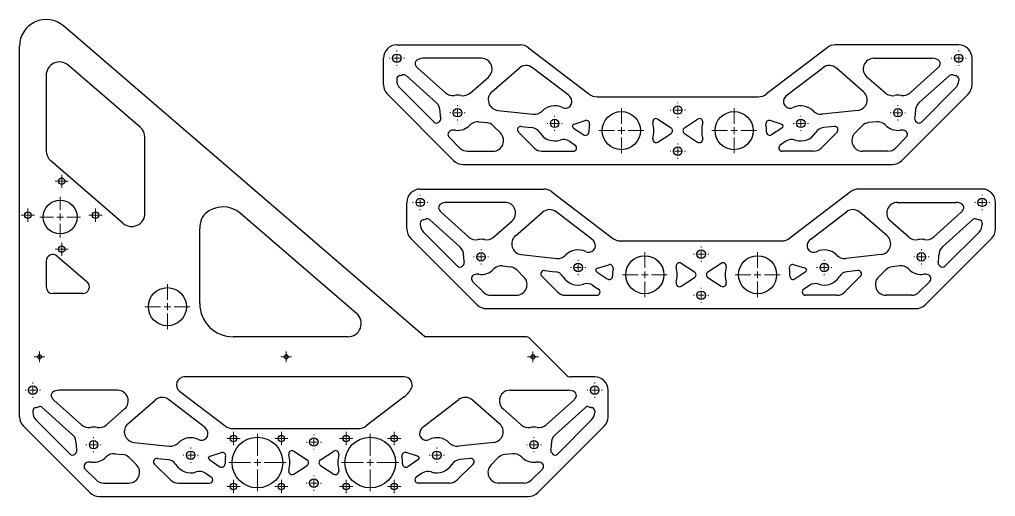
# Model space of a CAD drawing. Header units: millimetres. Extents: x 1 to 765, y 0 to 775.
# Drawn here: x 34 to 765, y 418 to 775 of the extents above; entities that cross this region are included whole.
import ezdxf

# ---------------------------------------------------------------- set-up
doc = ezdxf.new("R2010")
doc.units = ezdxf.units.MM

# ---------------------------------------------------------------- blocks, each defined once
blk = doc.blocks.new('SW_CENTERMARKSYMBOL_0')
at = {"color": 0, "linetype": 'Continuous', "lineweight": 18}
for p, q in [((-5.08, 0), (-5.715, 0)), ((0, 0), (-2.54, 0)), ((0, 5.08), (0, 5.715)), ((0, 0), (0, 2.54)), ((0, 0), (0, -2.54)), ((0, 0), (2.54, 0)), ((5.08, 0), (5.715, 0)), ((0, -5.08), (0, -5.715))]:
    blk.add_line(p, q, dxfattribs=at)
blk = doc.blocks.new('SW_CENTERMARKSYMBOL_1')
at = {"color": 0, "linetype": 'Continuous', "lineweight": 18}
for p, q in [((0, 5.08), (0, 16.8275)), ((-5.08, 0), (-16.8275, 0)), ((0, 0), (-2.54, 0)), ((0, 0), (0, 2.54)), ((0, 0), (0, -2.54)), ((0, 0), (2.54, 0)), ((5.08, 0), (16.8275, 0)), ((0, -5.08), (0, -16.8275))]:
    blk.add_line(p, q, dxfattribs=at)
blk = doc.blocks.new('SW_CENTERMARKSYMBOL_2')
at = {"color": 0, "linetype": 'Continuous', "lineweight": 18}
for p, q in [((-5.08, 0), (-5.715, 0)), ((0, 0), (-2.54, 0)), ((0, 5.08), (0, 5.715)), ((0, 0), (0, 2.54)), ((0, 0), (0, -2.54)), ((0, 0), (2.54, 0)), ((5.08, 0), (5.715, 0)), ((0, -5.08), (0, -5.715))]:
    blk.add_line(p, q, dxfattribs=at)
blk = doc.blocks.new('SW_CENTERMARKSYMBOL_3')
at = {"color": 0, "linetype": 'Continuous', "lineweight": 18}
for p, q in [((-5.08, 0), (-5.715, 0)), ((0, 0), (-2.54, 0)), ((0, 5.08), (0, 5.715)), ((0, 0), (0, 2.54)), ((0, 0), (0, -2.54)), ((0, 0), (2.54, 0)), ((5.08, 0), (5.715, 0)), ((0, -5.08), (0, -5.715))]:
    blk.add_line(p, q, dxfattribs=at)
blk = doc.blocks.new('SW_CENTERMARKSYMBOL_4')
at = {"color": 0, "linetype": 'Continuous', "lineweight": 18}
for p, q in [((-5.08, 0), (-5.715, 0)), ((0, 0), (-2.54, 0)), ((0, 5.08), (0, 5.715)), ((0, 0), (0, 2.54)), ((0, 0), (0, -2.54)), ((0, 0), (2.54, 0)), ((5.08, 0), (5.715, 0)), ((0, -5.08), (0, -5.715))]:
    blk.add_line(p, q, dxfattribs=at)
blk = doc.blocks.new('SW_CENTERMARKSYMBOL_5')
at = {"color": 0, "linetype": 'Continuous', "lineweight": 18}
for p, q in [((-5.08, 0), (-5.715, 0)), ((0, 0), (-2.54, 0)), ((0, 5.08), (0, 5.715)), ((0, 0), (0, 2.54)), ((0, 0), (0, -2.54)), ((0, 0), (2.54, 0)), ((5.08, 0), (5.715, 0)), ((0, -5.08), (0, -5.715))]:
    blk.add_line(p, q, dxfattribs=at)
blk = doc.blocks.new('SW_CENTERMARKSYMBOL_6')
at = {"color": 0, "linetype": 'Continuous', "lineweight": 18}
for p, q in [((-5.08, 0), (-5.715, 0)), ((0, 0), (-2.54, 0)), ((0, 5.08), (0, 5.715)), ((0, 0), (0, 2.54)), ((0, 0), (0, -2.54)), ((0, 0), (2.54, 0)), ((5.08, 0), (5.715, 0)), ((0, -5.08), (0, -5.715))]:
    blk.add_line(p, q, dxfattribs=at)
blk = doc.blocks.new('SW_CENTERMARKSYMBOL_7')
at = {"color": 0, "linetype": 'Continuous', "lineweight": 18}
for p, q in [((0, 5.08), (0, 16.8275)), ((-5.08, 0), (-16.8275, 0)), ((0, 0), (-2.54, 0)), ((0, 0), (0, 2.54)), ((0, 0), (0, -2.54)), ((0, 0), (2.54, 0)), ((5.08, 0), (16.8275, 0)), ((0, -5.08), (0, -16.8275))]:
    blk.add_line(p, q, dxfattribs=at)
blk = doc.blocks.new('SW_CENTERMARKSYMBOL_8')
at = {"color": 0, "linetype": 'Continuous', "lineweight": 18}
for p, q in [((-5.08, 0), (-5.715, 0)), ((0, 0), (-2.54, 0)), ((0, 5.08), (0, 5.715)), ((0, 0), (0, 2.54)), ((0, 0), (0, -2.54)), ((0, 0), (2.54, 0)), ((5.08, 0), (5.715, 0)), ((0, -5.08), (0, -5.715))]:
    blk.add_line(p, q, dxfattribs=at)
blk = doc.blocks.new('SW_CENTERMARKSYMBOL_9')
at = {"color": 0, "linetype": 'Continuous', "lineweight": 18}
for p, q in [((-5.08, 0), (-5.715, 0)), ((0, 0), (-2.54, 0)), ((0, 5.08), (0, 5.715)), ((0, 0), (0, 2.54)), ((0, 0), (0, -2.54)), ((0, 0), (2.54, 0)), ((5.08, 0), (5.715, 0)), ((0, -5.08), (0, -5.715))]:
    blk.add_line(p, q, dxfattribs=at)
blk = doc.blocks.new('SW_CENTERMARKSYMBOL_10')
at = {"color": 0, "linetype": 'Continuous', "lineweight": 18}
for p, q in [((-5.08, 0), (-5.715, 0)), ((0, 0), (-2.54, 0)), ((0, 5.08), (0, 5.715)), ((0, 0), (0, 2.54)), ((0, 0), (0, -2.54)), ((0, 0), (2.54, 0)), ((5.08, 0), (5.715, 0)), ((0, -5.08), (0, -5.715))]:
    blk.add_line(p, q, dxfattribs=at)
blk = doc.blocks.new('SW_CENTERMARKSYMBOL_11')
at = {"color": 0, "linetype": 'Continuous', "lineweight": 18}
for p, q in [((-5.08, 0), (-5.715, 0)), ((0, 0), (-2.54, 0)), ((0, 5.08), (0, 5.715)), ((0, 0), (0, 2.54)), ((0, 0), (0, -2.54)), ((0, 0), (2.54, 0)), ((5.08, 0), (5.715, 0)), ((0, -5.08), (0, -5.715))]:
    blk.add_line(p, q, dxfattribs=at)
blk = doc.blocks.new('SW_CENTERMARKSYMBOL_12')
at = {"color": 0, "linetype": 'Continuous', "lineweight": 18}
for p, q in [((-5.08, 0), (-5.715, 0)), ((0, 0), (-2.54, 0)), ((0, 5.08), (0, 5.715)), ((0, 0), (0, 2.54)), ((0, 0), (0, -2.54)), ((0, 0), (2.54, 0)), ((5.08, 0), (5.715, 0)), ((0, -5.08), (0, -5.715))]:
    blk.add_line(p, q, dxfattribs=at)
blk = doc.blocks.new('SW_CENTERMARKSYMBOL_13')
at = {"color": 0, "linetype": 'Continuous', "lineweight": 18}
for p, q in [((-5.08, 0), (-5.715, 0)), ((0, 0), (-2.54, 0)), ((0, 5.08), (0, 5.715)), ((0, 0), (0, 2.54)), ((0, 0), (0, -2.54)), ((0, 0), (2.54, 0)), ((5.08, 0), (5.715, 0)), ((0, -5.08), (0, -5.715))]:
    blk.add_line(p, q, dxfattribs=at)
blk = doc.blocks.new('SW_CENTERMARKSYMBOL_14')
at = {"color": 0, "linetype": 'Continuous', "lineweight": 18}
for p, q in [((-5.08, 0), (-5.715, 0)), ((0, 0), (-2.54, 0)), ((0, 5.08), (0, 5.715)), ((0, 0), (0, 2.54)), ((0, 0), (0, -2.54)), ((0, 0), (2.54, 0)), ((5.08, 0), (5.715, 0)), ((0, -5.08), (0, -5.715))]:
    blk.add_line(p, q, dxfattribs=at)
blk = doc.blocks.new('SW_CENTERMARKSYMBOL_15')
at = {"color": 0, "linetype": 'Continuous', "lineweight": 18}
for p, q in [((-5.08, 0), (-5.715, 0)), ((0, 0), (-2.54, 0)), ((0, 5.08), (0, 5.715)), ((0, 0), (0, 2.54)), ((0, 0), (0, -2.54)), ((0, 0), (2.54, 0)), ((5.08, 0), (5.715, 0)), ((0, -5.08), (0, -5.715))]:
    blk.add_line(p, q, dxfattribs=at)
blk = doc.blocks.new('SW_CENTERMARKSYMBOL_16')
at = {"color": 0, "linetype": 'Continuous', "lineweight": 18}
for p, q in [((-5.08, 0), (-5.715, 0)), ((0, 0), (-2.54, 0)), ((0, 5.08), (0, 5.715)), ((0, 0), (0, 2.54)), ((0, 0), (0, -2.54)), ((0, 0), (2.54, 0)), ((5.08, 0), (5.715, 0)), ((0, -5.08), (0, -5.715))]:
    blk.add_line(p, q, dxfattribs=at)
blk = doc.blocks.new('SW_CENTERMARKSYMBOL_17')
at = {"color": 0, "linetype": 'Continuous', "lineweight": 18}
for p, q in [((-5.08, 0), (-5.715, 0)), ((0, 0), (-2.54, 0)), ((0, 5.08), (0, 5.715)), ((0, 0), (0, 2.54)), ((0, 0), (0, -2.54)), ((0, 0), (2.54, 0)), ((5.08, 0), (5.715, 0)), ((0, -5.08), (0, -5.715))]:
    blk.add_line(p, q, dxfattribs=at)
blk = doc.blocks.new('SW_CENTERMARKSYMBOL_18')
at = {"color": 0, "linetype": 'Continuous', "lineweight": 18}
for p, q in [((0, 5.08), (0, 21.54)), ((-5.08, 0), (-21.54, 0)), ((0, 0), (-2.54, 0)), ((0, 0), (0, 2.54)), ((0, 0), (0, -2.54)), ((0, 0), (2.54, 0)), ((5.08, 0), (21.54, 0)), ((0, -5.08), (0, -21.54))]:
    blk.add_line(p, q, dxfattribs=at)
blk = doc.blocks.new('SW_CENTERMARKSYMBOL_19')
at = {"color": 0, "linetype": 'Continuous', "lineweight": 18}
for p, q in [((0, 5.08), (0, 21.54)), ((-5.08, 0), (-21.54, 0)), ((0, 0), (-2.54, 0)), ((0, 0), (0, 2.54)), ((0, 0), (0, -2.54)), ((0, 0), (2.54, 0)), ((5.08, 0), (21.54, 0)), ((0, -5.08), (0, -21.54))]:
    blk.add_line(p, q, dxfattribs=at)
blk = doc.blocks.new('SW_CENTERMARKSYMBOL_20')
at = {"color": 0, "linetype": 'Continuous', "lineweight": 18}
for p, q in [((0, 5.08), (0, 16.8275)), ((-5.08, 0), (-16.8275, 0)), ((0, 0), (-2.54, 0)), ((0, 0), (0, 2.54)), ((0, 0), (0, -2.54)), ((0, 0), (2.54, 0)), ((5.08, 0), (16.8275, 0)), ((0, -5.08), (0, -16.8275))]:
    blk.add_line(p, q, dxfattribs=at)
blk = doc.blocks.new('SW_CENTERMARKSYMBOL_21')
at = {"color": 0, "linetype": 'Continuous', "lineweight": 18}
for p, q in [((-2.54, 0), (-4.953, 0)), ((0, 0), (-2.54, 0)), ((0, 2.54), (0, 4.953)), ((0, 0), (0, 2.54)), ((0, 0), (0, -2.54)), ((0, 0), (2.54, 0)), ((2.54, 0), (4.953, 0)), ((0, -2.54), (0, -4.953))]:
    blk.add_line(p, q, dxfattribs=at)
blk = doc.blocks.new('SW_CENTERMARKSYMBOL_22')
at = {"color": 0, "linetype": 'Continuous', "lineweight": 18}
for p, q in [((-2.54, 0), (-4.953, 0)), ((0, 0), (-2.54, 0)), ((0, 2.54), (0, 4.953)), ((0, 0), (0, 2.54)), ((0, 0), (0, -2.54)), ((0, 0), (2.54, 0)), ((2.54, 0), (4.953, 0)), ((0, -2.54), (0, -4.953))]:
    blk.add_line(p, q, dxfattribs=at)
blk = doc.blocks.new('SW_CENTERMARKSYMBOL_23')
at = {"color": 0, "linetype": 'Continuous', "lineweight": 18}
for p, q in [((-2.54, 0), (-4.953, 0)), ((0, 0), (-2.54, 0)), ((0, 2.54), (0, 4.953)), ((0, 0), (0, 2.54)), ((0, 0), (0, -2.54)), ((0, 0), (2.54, 0)), ((2.54, 0), (4.953, 0)), ((0, -2.54), (0, -4.953))]:
    blk.add_line(p, q, dxfattribs=at)
blk = doc.blocks.new('SW_CENTERMARKSYMBOL_24')
at = {"color": 0, "linetype": 'Continuous', "lineweight": 18}
for p, q in [((-2.54, 0), (-4.953, 0)), ((0, 0), (-2.54, 0)), ((0, 2.54), (0, 4.953)), ((0, 0), (0, 2.54)), ((0, 0), (0, -2.54)), ((0, 0), (2.54, 0)), ((2.54, 0), (4.953, 0)), ((0, -2.54), (0, -4.953))]:
    blk.add_line(p, q, dxfattribs=at)
blk = doc.blocks.new('SW_CENTERMARKSYMBOL_25')
at = {"color": 0, "linetype": 'Continuous', "lineweight": 18}
for p, q in [((-2.54, 0), (-4.953, 0)), ((0, 0), (-2.54, 0)), ((0, 2.54), (0, 4.953)), ((0, 0), (0, 2.54)), ((0, 0), (0, -2.54)), ((0, 0), (2.54, 0)), ((2.54, 0), (4.953, 0)), ((0, -2.54), (0, -4.953))]:
    blk.add_line(p, q, dxfattribs=at)
blk = doc.blocks.new('SW_CENTERMARKSYMBOL_26')
at = {"color": 0, "linetype": 'Continuous', "lineweight": 18}
for p, q in [((-2.54, 0), (-4.953, 0)), ((0, 0), (-2.54, 0)), ((0, 2.54), (0, 4.953)), ((0, 0), (0, 2.54)), ((0, 0), (0, -2.54)), ((0, 0), (2.54, 0)), ((2.54, 0), (4.953, 0)), ((0, -2.54), (0, -4.953))]:
    blk.add_line(p, q, dxfattribs=at)
blk = doc.blocks.new('SW_CENTERMARKSYMBOL_27')
at = {"color": 0, "linetype": 'Continuous', "lineweight": 18}
for p, q in [((-2.54, 0), (-4.953, 0)), ((0, 0), (-2.54, 0)), ((0, 2.54), (0, 4.953)), ((0, 0), (0, 2.54)), ((0, 0), (0, -2.54)), ((0, 0), (2.54, 0)), ((2.54, 0), (4.953, 0)), ((0, -2.54), (0, -4.953))]:
    blk.add_line(p, q, dxfattribs=at)
blk = doc.blocks.new('SW_CENTERMARKSYMBOL_28')
at = {"color": 0, "linetype": 'Continuous', "lineweight": 18}
for p, q in [((-2.54, 0), (-4.953, 0)), ((0, 0), (-2.54, 0)), ((0, 2.54), (0, 4.953)), ((0, 0), (0, 2.54)), ((0, 0), (0, -2.54)), ((0, 0), (2.54, 0)), ((2.54, 0), (4.953, 0)), ((0, -2.54), (0, -4.953))]:
    blk.add_line(p, q, dxfattribs=at)
blk = doc.blocks.new('SW_CENTERMARKSYMBOL_29')
at = {"color": 0, "linetype": 'Continuous', "lineweight": 18}
for p, q in [((-2.54, 0), (-4.04, 0)), ((0, 0), (-2.54, 0)), ((0, 2.54), (0, 4.04)), ((0, 0), (0, 2.54)), ((0, 0), (0, -2.54)), ((0, 0), (2.54, 0)), ((2.54, 0), (4.04, 0)), ((0, -2.54), (0, -4.04))]:
    blk.add_line(p, q, dxfattribs=at)
blk = doc.blocks.new('SW_CENTERMARKSYMBOL_30')
at = {"color": 0, "linetype": 'Continuous', "lineweight": 18}
for p, q in [((-2.54, 0), (-4.04, 0)), ((0, 0), (-2.54, 0)), ((0, 2.54), (0, 4.04)), ((0, 0), (0, 2.54)), ((0, 0), (0, -2.54)), ((0, 0), (2.54, 0)), ((2.54, 0), (4.04, 0)), ((0, -2.54), (0, -4.04))]:
    blk.add_line(p, q, dxfattribs=at)
blk = doc.blocks.new('SW_CENTERMARKSYMBOL_31')
at = {"color": 0, "linetype": 'Continuous', "lineweight": 18}
for p, q in [((-2.54, 0), (-4.04, 0)), ((0, 0), (-2.54, 0)), ((0, 2.54), (0, 4.04)), ((0, 0), (0, 2.54)), ((0, 0), (0, -2.54)), ((0, 0), (2.54, 0)), ((2.54, 0), (4.04, 0)), ((0, -2.54), (0, -4.04))]:
    blk.add_line(p, q, dxfattribs=at)
blk = doc.blocks.new('SW_CENTERMARKSYMBOL_32')
at = {"color": 0, "linetype": 'Continuous', "lineweight": 18}
for p, q in [((-2.54, 0), (-4.953, 0)), ((0, 0), (-2.54, 0)), ((0, 2.54), (0, 4.953)), ((0, 0), (0, 2.54)), ((0, 0), (0, -2.54)), ((0, 0), (2.54, 0)), ((2.54, 0), (4.953, 0)), ((0, -2.54), (0, -4.953))]:
    blk.add_line(p, q, dxfattribs=at)
blk = doc.blocks.new('SW_CENTERMARKSYMBOL_33')
at = {"color": 0, "linetype": 'Continuous', "lineweight": 18}
for p, q in [((-2.54, 0), (-4.953, 0)), ((0, 0), (-2.54, 0)), ((0, 2.54), (0, 4.953)), ((0, 0), (0, 2.54)), ((0, 0), (0, -2.54)), ((0, 0), (2.54, 0)), ((2.54, 0), (4.953, 0)), ((0, -2.54), (0, -4.953))]:
    blk.add_line(p, q, dxfattribs=at)
blk = doc.blocks.new('SW_CENTERMARKSYMBOL_34')
at = {"color": 0, "linetype": 'Continuous', "lineweight": 18}
for p, q in [((0, 5.08), (0, 15.24)), ((-5.08, 0), (-15.24, 0)), ((0, 0), (-2.54, 0)), ((0, 0), (0, 2.54)), ((0, 0), (0, -2.54)), ((0, 0), (2.54, 0)), ((5.08, 0), (15.24, 0)), ((0, -5.08), (0, -15.24))]:
    blk.add_line(p, q, dxfattribs=at)
blk = doc.blocks.new('SW_CENTERMARKSYMBOL_35')
at = {"color": 0, "linetype": 'Continuous', "lineweight": 18}
for p, q in [((-2.54, 0), (-4.953, 0)), ((0, 0), (-2.54, 0)), ((0, 2.54), (0, 4.953)), ((0, 0), (0, 2.54)), ((0, 0), (0, -2.54)), ((0, 0), (2.54, 0)), ((2.54, 0), (4.953, 0)), ((0, -2.54), (0, -4.953))]:
    blk.add_line(p, q, dxfattribs=at)
blk = doc.blocks.new('SW_CENTERMARKSYMBOL_36')
at = {"color": 0, "linetype": 'Continuous', "lineweight": 18}
for p, q in [((-2.54, 0), (-4.953, 0)), ((0, 0), (-2.54, 0)), ((0, 2.54), (0, 4.953)), ((0, 0), (0, 2.54)), ((0, 0), (0, -2.54)), ((0, 0), (2.54, 0)), ((2.54, 0), (4.953, 0)), ((0, -2.54), (0, -4.953))]:
    blk.add_line(p, q, dxfattribs=at)
blk = doc.blocks.new('SW_CENTERMARKSYMBOL_64')
at = {"color": 0, "linetype": 'Continuous', "lineweight": 0}
for p, q in [((-5.08, 0), (-5.715, 0)), ((0, 0), (-2.54, 0)), ((0, 5.08), (0, 5.715)), ((0, 0), (0, 2.54)), ((0, 0), (0, -2.54)), ((0, 0), (2.54, 0)), ((5.08, 0), (5.715, 0)), ((0, -5.08), (0, -5.715))]:
    blk.add_line(p, q, dxfattribs=at)
blk = doc.blocks.new('SW_CENTERMARKSYMBOL_65')
at = {"color": 0, "linetype": 'Continuous', "lineweight": 0}
for p, q in [((0, 5.08), (0, 16.8275)), ((-5.08, 0), (-16.8275, 0)), ((0, 0), (-2.54, 0)), ((0, 0), (0, 2.54)), ((0, 0), (0, -2.54)), ((0, 0), (2.54, 0)), ((5.08, 0), (16.8275, 0)), ((0, -5.08), (0, -16.8275))]:
    blk.add_line(p, q, dxfattribs=at)
blk = doc.blocks.new('SW_CENTERMARKSYMBOL_66')
at = {"color": 0, "linetype": 'Continuous', "lineweight": 0}
for p, q in [((-5.08, 0), (-5.715, 0)), ((0, 0), (-2.54, 0)), ((0, 5.08), (0, 5.715)), ((0, 0), (0, 2.54)), ((0, 0), (0, -2.54)), ((0, 0), (2.54, 0)), ((5.08, 0), (5.715, 0)), ((0, -5.08), (0, -5.715))]:
    blk.add_line(p, q, dxfattribs=at)
blk = doc.blocks.new('SW_CENTERMARKSYMBOL_67')
at = {"color": 0, "linetype": 'Continuous', "lineweight": 0}
for p, q in [((-5.08, 0), (-5.715, 0)), ((0, 0), (-2.54, 0)), ((0, 5.08), (0, 5.715)), ((0, 0), (0, 2.54)), ((0, 0), (0, -2.54)), ((0, 0), (2.54, 0)), ((5.08, 0), (5.715, 0)), ((0, -5.08), (0, -5.715))]:
    blk.add_line(p, q, dxfattribs=at)
blk = doc.blocks.new('SW_CENTERMARKSYMBOL_68')
at = {"color": 0, "linetype": 'Continuous', "lineweight": 0}
for p, q in [((-5.08, 0), (-5.715, 0)), ((0, 0), (-2.54, 0)), ((0, 5.08), (0, 5.715)), ((0, 0), (0, 2.54)), ((0, 0), (0, -2.54)), ((0, 0), (2.54, 0)), ((5.08, 0), (5.715, 0)), ((0, -5.08), (0, -5.715))]:
    blk.add_line(p, q, dxfattribs=at)
blk = doc.blocks.new('SW_CENTERMARKSYMBOL_69')
at = {"color": 0, "linetype": 'Continuous', "lineweight": 0}
for p, q in [((-5.08, 0), (-5.715, 0)), ((0, 0), (-2.54, 0)), ((0, 5.08), (0, 5.715)), ((0, 0), (0, 2.54)), ((0, 0), (0, -2.54)), ((0, 0), (2.54, 0)), ((5.08, 0), (5.715, 0)), ((0, -5.08), (0, -5.715))]:
    blk.add_line(p, q, dxfattribs=at)
blk = doc.blocks.new('SW_CENTERMARKSYMBOL_70')
at = {"color": 0, "linetype": 'Continuous', "lineweight": 0}
for p, q in [((-5.08, 0), (-5.715, 0)), ((0, 0), (-2.54, 0)), ((0, 5.08), (0, 5.715)), ((0, 0), (0, 2.54)), ((0, 0), (0, -2.54)), ((0, 0), (2.54, 0)), ((5.08, 0), (5.715, 0)), ((0, -5.08), (0, -5.715))]:
    blk.add_line(p, q, dxfattribs=at)
blk = doc.blocks.new('SW_CENTERMARKSYMBOL_71')
at = {"color": 0, "linetype": 'Continuous', "lineweight": 0}
for p, q in [((0, 5.08), (0, 16.8275)), ((-5.08, 0), (-16.8275, 0)), ((0, 0), (-2.54, 0)), ((0, 0), (0, 2.54)), ((0, 0), (0, -2.54)), ((0, 0), (2.54, 0)), ((5.08, 0), (16.8275, 0)), ((0, -5.08), (0, -16.8275))]:
    blk.add_line(p, q, dxfattribs=at)
blk = doc.blocks.new('SW_CENTERMARKSYMBOL_72')
at = {"color": 0, "linetype": 'Continuous', "lineweight": 0}
for p, q in [((-5.08, 0), (-5.715, 0)), ((0, 0), (-2.54, 0)), ((0, 5.08), (0, 5.715)), ((0, 0), (0, 2.54)), ((0, 0), (0, -2.54)), ((0, 0), (2.54, 0)), ((5.08, 0), (5.715, 0)), ((0, -5.08), (0, -5.715))]:
    blk.add_line(p, q, dxfattribs=at)
blk = doc.blocks.new('SW_CENTERMARKSYMBOL_73')
at = {"color": 0, "linetype": 'Continuous', "lineweight": 0}
for p, q in [((-5.08, 0), (-5.715, 0)), ((0, 0), (-2.54, 0)), ((0, 5.08), (0, 5.715)), ((0, 0), (0, 2.54)), ((0, 0), (0, -2.54)), ((0, 0), (2.54, 0)), ((5.08, 0), (5.715, 0)), ((0, -5.08), (0, -5.715))]:
    blk.add_line(p, q, dxfattribs=at)

msp = doc.modelspace()

# ---------------------------------------------------------------- linework, layer by layer
at = {"color": 7, "linetype": 'Continuous', "lineweight": 25}
for p, q in [((337.56, 537.31), (66.75, 770.17)), ((33.71, 477.41), (33.71, 755.01)), ((316.58, 755.98), (409.16, 755.98)), ((415.23, 753.93), (460.66, 719.24)), ((639.25, 753.93), (593.82, 719.24)), ((737.9, 755.98), (645.32, 755.98)), ((124.27, 694.34), (70.23, 740.8)), ((306.58, 726.08), (306.58, 745.98)), ((380.11, 745.98), (336.19, 745.98)), ((674.37, 745.98), (718.29, 745.98)), ((747.9, 726.08), (747.9, 745.98)), ((53.71, 733.22), (53.71, 676.75)), ((323.5, 733.08), (346.35, 712.61)), ((332.37, 738.56), (353.02, 720.06)), ((371.49, 719.91), (385.35, 731.94)), ((387.91, 720.92), (408.3, 738.61)), ((445.15, 718.49), (418.4, 738.93)), ((609.33, 718.49), (636.08, 738.93)), ((666.57, 720.92), (646.18, 738.61)), ((682.99, 719.91), (669.13, 731.94)), ((722.11, 738.56), (701.46, 720.06)), ((730.98, 733.08), (708.13, 712.61)), ((316.58, 730.51), (316.58, 729.4)), ((737.9, 730.51), (737.9, 729.4)), ((359.21, 669.31), (309.51, 719.01)), ((318.92, 723.74), (344.51, 698.16)), ((466.73, 717.18), (587.75, 717.18)), ((695.27, 669.31), (744.97, 719.01)), ((735.55, 723.74), (709.97, 698.16)), ((392.28, 706.92), (418.88, 704.02)), ((662.2, 706.92), (635.6, 704.02)), ((348.87, 698.99), (348.04, 698.16)), ((378.21, 698.4), (384.1, 697.76)), ((388.88, 695.46), (394.31, 690.04)), ((449.59, 696.65), (457.91, 699.31)), ((512.32, 700.37), (522.22, 693.87)), ((532.26, 693.87), (542.16, 700.37)), ((604.89, 696.65), (596.57, 699.31)), ((660.17, 690.04), (665.59, 695.46)), ((676.27, 698.4), (670.38, 697.76)), ((705.61, 698.99), (706.44, 698.16)), ((407.79, 690.7), (419.76, 678.73)), ((409.83, 694.95), (417.8, 694.08)), ((449.18, 693.75), (456.8, 688.66)), ((512.32, 683.2), (522.22, 689.69)), ((532.26, 689.69), (542.16, 683.2)), ((605.3, 693.75), (597.68, 688.66)), ((646.69, 690.7), (634.72, 678.73)), ((644.65, 694.95), (636.68, 694.08)), ((127.75, 629.96), (127.75, 686.76)), ((355.86, 686.81), (363.94, 678.73)), ((446.08, 683.8), (450.32, 680.96)), ((608.4, 683.8), (604.16, 680.96)), ((698.62, 686.81), (690.54, 678.73)), ((369.6, 676.38), (388.65, 676.38)), ((425.42, 676.38), (448.93, 676.38)), ((629.06, 676.38), (605.55, 676.38)), ((684.88, 676.38), (665.83, 676.38)), ((111.2, 622.4), (57.16, 669.19)), ((366.28, 666.38), (688.2, 666.38)), ((334.18, 648.01), (426.76, 648.01)), ((432.83, 645.95), (478.26, 611.26)), ((656.85, 645.95), (611.42, 611.26)), ((755.5, 648.01), (662.92, 648.01)), ((324.18, 618.11), (324.18, 638.01)), ((397.71, 638.01), (353.79, 638.01)), ((691.97, 638.01), (735.89, 638.01)), ((765.5, 618.11), (765.5, 638.01)), ((286.44, 554.89), (199.36, 629.77)), ((349.97, 630.58), (370.62, 612.08)), ((405.51, 612.94), (425.9, 630.64)), ((462.75, 610.52), (436, 630.95)), ((626.93, 610.52), (653.68, 630.95)), ((684.17, 612.94), (663.78, 630.64)), ((739.71, 630.58), (719.06, 612.08)), ((334.18, 622.53), (334.18, 621.42)), ((341.1, 625.1), (363.95, 604.63)), ((389.09, 611.94), (402.95, 623.96)), ((700.59, 611.94), (686.73, 623.96)), ((748.58, 625.1), (725.73, 604.63)), ((755.5, 622.53), (755.5, 621.42)), ((168.88, 562.31), (168.88, 618.35)), ((336.53, 615.76), (362.11, 590.18)), ((753.16, 615.76), (727.57, 590.18)), ((376.81, 561.33), (327.11, 611.03)), ((484.33, 609.21), (605.35, 609.21)), ((712.87, 561.33), (762.57, 611.03)), ((53.71, 594.04), (53.71, 574.67)), ((61.98, 597.82), (84.35, 578.45)), ((409.88, 598.95), (436.48, 596.04)), ((679.8, 598.95), (653.2, 596.04)), ((366.47, 591.01), (365.64, 590.18)), ((395.81, 590.42), (401.7, 589.78)), ((406.49, 587.48), (411.91, 582.06)), ((427.43, 586.97), (435.4, 586.1)), ((466.78, 585.77), (474.4, 580.68)), ((467.19, 588.68), (475.51, 591.33)), ((529.92, 592.39), (539.82, 585.9)), ((549.86, 585.9), (559.76, 592.39)), ((622.49, 588.68), (614.17, 591.33)), ((622.9, 585.77), (615.28, 580.68)), ((662.25, 586.97), (654.28, 586.1)), ((677.77, 582.06), (683.2, 587.48)), ((693.87, 590.42), (687.98, 589.78)), ((723.21, 591.01), (724.04, 590.18)), ((373.46, 578.83), (381.54, 570.75)), ((425.39, 582.72), (437.36, 570.75)), ((529.92, 575.22), (539.82, 581.71)), ((549.86, 581.71), (559.76, 575.22)), ((664.29, 582.72), (652.32, 570.75)), ((716.22, 578.83), (708.14, 570.75)), ((463.68, 575.82), (467.92, 572.98)), ((626, 575.82), (621.76, 572.98)), ((81.08, 569.67), (58.71, 569.67)), ((387.2, 568.41), (406.25, 568.41)), ((443.02, 568.41), (466.53, 568.41)), ((646.66, 568.41), (623.15, 568.41)), ((702.48, 568.41), (683.43, 568.41)), ((383.88, 558.41), (705.8, 558.41)), ((279.92, 537.31), (193.88, 537.31)), ((412.96, 537.31), (337.56, 537.31)), ((443.56, 508.77), (416.49, 535.84)), ((322.2, 507.31), (157.41, 507.31)), ((465.03, 507.31), (447.1, 507.31)), ((107.24, 497.31), (63.32, 497.31)), ((153.77, 496.54), (187.79, 470.56)), ((322.17, 492.33), (293.66, 470.56)), ((401.5, 497.31), (445.42, 497.31)), ((475.03, 477.41), (475.03, 497.31)), ((50.63, 484.4), (73.48, 463.93)), ((59.5, 489.88), (80.15, 471.38)), ((98.62, 471.24), (112.48, 483.27)), ((115.04, 472.24), (135.43, 489.94)), ((172.28, 469.82), (145.53, 490.25)), ((336.46, 469.82), (363.21, 490.25)), ((393.7, 472.24), (373.31, 489.94)), ((410.12, 471.24), (396.26, 483.27)), ((449.24, 489.88), (428.59, 471.38)), ((458.11, 484.4), (435.26, 463.93)), ((43.71, 481.83), (43.71, 480.72)), ((465.03, 481.83), (465.03, 480.72)), ((86.34, 420.64), (36.64, 470.34)), ((46.05, 475.06), (71.64, 449.48)), ((193.86, 468.51), (287.59, 468.51)), ((422.4, 420.64), (472.1, 470.34)), ((462.68, 475.06), (437.1, 449.48)), ((119.41, 458.25), (146.01, 455.35)), ((389.33, 458.25), (362.73, 455.35)), ((76, 450.31), (75.17, 449.48)), ((105.34, 449.72), (111.23, 449.08)), ((116.01, 446.79), (121.44, 441.36)), ((176.72, 447.98), (185.04, 450.63)), ((239.45, 451.69), (249.35, 445.2)), ((259.39, 445.2), (269.29, 451.69)), ((332.02, 447.98), (323.7, 450.63)), ((387.3, 441.36), (392.72, 446.79)), ((403.4, 449.72), (397.51, 449.08)), ((432.74, 450.31), (433.57, 449.48)), ((134.92, 442.02), (146.89, 430.05)), ((136.96, 446.27), (144.93, 445.41)), ((176.31, 445.07), (183.93, 439.98)), ((239.45, 434.52), (249.35, 441.02)), ((259.39, 441.02), (269.29, 434.52)), ((332.43, 445.07), (324.81, 439.98)), ((373.82, 442.02), (361.85, 430.05)), ((371.78, 446.27), (363.81, 445.41)), ((82.99, 438.13), (91.07, 430.05)), ((173.21, 435.12), (177.45, 432.29)), ((335.53, 435.12), (331.29, 432.29)), ((425.75, 438.13), (417.67, 430.05)), ((96.73, 427.71), (115.78, 427.71)), ((152.55, 427.71), (176.06, 427.71)), ((356.19, 427.71), (332.68, 427.71)), ((412.01, 427.71), (392.96, 427.71)), ((93.41, 417.71), (415.33, 417.71))]:
    msp.add_line(p, q, dxfattribs=at)
for centre, radius in [((316.58, 745.98), 3.17), ((737.9, 745.98), 3.17), ((527.24, 707.18), 3.18), ((362.14, 705.18), 3.17), ((484.96, 691.78), 14.29), ((569.52, 691.78), 14.29), ((692.34, 705.18), 3.18), ((434.96, 697.24), 3.18), ((619.52, 697.24), 3.18), ((527.24, 676.38), 3.18), ((65.35, 653.83), 2.41), ((64.2, 627.06), 12.7), ((334.18, 638.01), 3.17), ((755.5, 638.01), 3.18), ((39.95, 628.43), 2.41), ((90.75, 628.43), 2.41), ((65.35, 603.03), 2.41), ((379.74, 597.21), 3.18), ((544.84, 599.21), 3.17), ((709.94, 597.21), 3.17), ((502.56, 583.81), 14.29), ((587.12, 583.81), 14.29), ((452.56, 589.26), 3.18), ((637.12, 589.26), 3.18), ((144.59, 559.88), 14.29), ((544.84, 568.41), 3.17), ((48.71, 522.31), 1.5), ((233.71, 522.31), 1.5), ((418.71, 522.31), 1.5), ((43.71, 497.31), 3.18), ((465.03, 497.31), 3.18), ((194.13, 461.07), 2.41), ((212.09, 443.11), 19), ((230.05, 461.07), 2.41), ((254.37, 458.51), 3.17), ((278.69, 461.07), 2.41), ((296.65, 443.11), 19), ((314.61, 461.07), 2.41), ((89.27, 456.51), 3.18), ((419.47, 456.51), 3.18), ((162.09, 448.56), 3.17), ((346.65, 448.56), 3.18), ((194.13, 425.15), 2.41), ((230.05, 425.15), 2.41), ((254.37, 427.71), 3.17), ((278.69, 425.15), 2.41), ((314.61, 425.15), 2.41)]:
    msp.add_circle(centre, radius, dxfattribs=at)
for centre, radius, start, end in [((53.71, 755.01), 20, 49.30798, 180), ((316.58, 745.98), 10, 90, 180), ((409.16, 745.98), 10, 52.62815, 90), ((645.32, 745.98), 10, 90, 127.37185), ((737.9, 745.98), 10, 0, 90), ((63.71, 733.22), 10, 49.30798, 180), ((333.33, 742.09), 3, 124.79088, 209.03948), ((337.71, 744.52), 8, 209.03948, 228.15376), ((336.19, 737.98), 8, 90, 124.79088), ((380.11, 737.98), 8, 310.94742, 90), ((413.54, 732.57), 8, 52.62815, 130.94742), ((640.94, 732.57), 8, 49.05258, 127.37185), ((674.37, 737.98), 8, 90, 229.05258), ((718.29, 737.98), 8, 55.20912, 90), ((716.77, 744.52), 8, 311.84624, 330.96052), ((721.15, 742.09), 3, 330.96052, 55.20912), ((319.08, 730.51), 2.5, 99.17727, 180), ((316.58, 745.98), 13.18, 279.17727, 289.56831), ((321.83, 731.21), 2.5, 48.15376, 109.56831), ((732.65, 731.21), 2.5, 70.43169, 131.84624), ((737.9, 745.98), 13.18, 250.43169, 260.82273), ((735.4, 730.51), 2.5, 0, 80.82273), ((316.58, 726.08), 10, 180, 225), ((324.58, 729.4), 8, 180, 225), ((729.9, 729.4), 8, 315, 0), ((737.9, 726.08), 10, 315, 0), ((358.36, 726.02), 8, 228.15376, 280.27944), ((362.14, 705.18), 13.18, 78.82174, 100.27944), ((366.24, 725.96), 8, 258.82174, 310.94742), ((393.15, 714.88), 8, 130.94742, 263.77334), ((440.3, 712.14), 8, 28.54172, 52.62815), ((466.73, 727.18), 10, 232.62815, 270), ((587.75, 727.18), 10, 270, 307.37185), ((614.18, 712.14), 8, 127.37185, 151.45828), ((661.33, 714.88), 8, 276.22666, 49.05258), ((688.23, 725.96), 8, 229.05258, 281.17826), ((692.34, 705.18), 13.18, 79.72056, 101.17826), ((696.12, 726.02), 8, 259.72056, 311.84624), ((341.02, 706.65), 8, 356.02809, 48.15376), ((434.96, 697.24), 13.17, 63.97295, 135.89901), ((442.93, 713.57), 5, 243.97295, 28.54172), ((611.55, 713.57), 5, 151.45828, 296.02705), ((619.52, 697.24), 13.17, 44.10099, 116.02705), ((713.46, 706.65), 8, 131.84624, 183.97191), ((362.14, 705.18), 13.18, 176.02809, 196.41455), ((419.75, 711.97), 8, 263.77334, 315.89901), ((634.73, 711.97), 8, 224.10099, 276.22666), ((692.34, 705.18), 13.17, 343.58545, 3.97191), ((346.28, 699.92), 2.5, 225, 315), ((347.1, 700.75), 2.5, 315, 16.41455), ((362.14, 705.18), 13.18, 262.87432, 315.89901), ((377.35, 690.45), 8, 83.77334, 135.89901), ((383.23, 689.8), 8, 45, 83.77334), ((450.35, 694.27), 2.5, 107.67819, 153.64189), ((450.57, 695.83), 2.5, 190.2922, 236.2559), ((458.67, 696.92), 2.5, 348.93624, 107.67819), ((484.96, 691.78), 24.29, 168.93624, 182.23666), ((510.95, 698.28), 2.5, 56.76501, 194.02663), ((484.96, 691.78), 24.29, 345.97337, 14.02663), ((543.53, 698.28), 2.5, 345.97337, 123.23499), ((569.52, 691.78), 24.29, 165.97337, 194.02663), ((595.81, 696.92), 2.5, 72.32181, 191.06376), ((569.52, 691.78), 24.29, 357.76334, 11.06376), ((604.13, 694.27), 2.5, 26.35811, 72.32181), ((603.91, 695.83), 2.5, 303.7441, 349.7078), ((671.25, 689.8), 8, 96.22666, 135), ((677.13, 690.45), 8, 44.10099, 96.22666), ((692.34, 705.18), 13.18, 224.10099, 277.12568), ((707.38, 700.75), 2.5, 163.58545, 225), ((708.2, 699.92), 2.5, 225, 315), ((117.75, 686.76), 10, 0, 49.30798), ((357.98, 688.93), 3, 107.88436, 225), ((359.51, 684.17), 8, 82.87432, 107.88436), ((388.65, 684.38), 8, 270, 45), ((409.56, 692.46), 2.5, 83.77334, 225), ((416.93, 686.13), 8, 31.64766, 83.77334), ((434.96, 697.24), 13.18, 211.64766, 288.38157), ((458.19, 690.74), 2.5, 236.2559, 2.23666), ((520.85, 691.78), 2.5, 303.23499, 56.76501), ((533.63, 691.78), 2.5, 123.23499, 236.76501), ((596.29, 690.74), 2.5, 177.76334, 303.7441), ((619.52, 697.24), 13.18, 251.61843, 328.35234), ((637.55, 686.13), 8, 96.22666, 148.35234), ((644.92, 692.46), 2.5, 315, 96.22666), ((665.83, 684.38), 8, 135, 270), ((694.97, 684.17), 8, 72.11564, 97.12568), ((696.5, 688.93), 3, 315, 72.11564), ((441.63, 677.14), 8, 56.2559, 108.38157), ((448.93, 678.88), 2.5, 270, 56.2559), ((510.95, 685.29), 2.5, 165.97337, 303.23499), ((543.53, 685.29), 2.5, 236.76501, 14.02663), ((605.55, 678.88), 2.5, 123.7441, 270), ((612.85, 677.14), 8, 71.61843, 123.7441), ((63.71, 676.75), 10, 180, 229.10636), ((369.6, 684.38), 8, 225, 270), ((425.42, 684.38), 8, 225, 270), ((629.06, 684.38), 8, 270, 315), ((684.88, 684.38), 8, 270, 315), ((366.28, 676.38), 10, 225, 270), ((688.2, 676.38), 10, 270, 315), ((334.18, 638.01), 10, 90, 180), ((426.76, 638.01), 10, 52.62815, 90), ((662.92, 638.01), 10, 90, 127.37185), ((755.5, 638.01), 10, 0, 90), ((353.79, 630.01), 8, 90, 124.79088), ((397.71, 630.01), 8, 310.94742, 90), ((691.97, 630.01), 8, 90, 229.05258), ((735.89, 630.01), 8, 55.20912, 90), ((117.75, 629.96), 10, 229.10636, 0), ((179.56, 621.98), 10, 132.50378, 158.74158), ((186.32, 614.6), 20, 49.30798, 132.50378), ((350.93, 634.11), 3, 124.79088, 209.03948), ((355.31, 636.54), 8, 209.03948, 228.15376), ((431.14, 624.59), 8, 52.62815, 130.94742), ((658.54, 624.59), 8, 49.05258, 127.37185), ((734.37, 636.54), 8, 311.84624, 330.96052), ((738.75, 634.11), 3, 330.96052, 55.20912), ((188.88, 618.35), 20, 158.74158, 180), ((336.68, 622.53), 2.5, 99.17727, 180), ((334.18, 638.01), 13.17, 279.17727, 289.56831), ((339.43, 623.24), 2.5, 48.15376, 109.56831), ((750.25, 623.24), 2.5, 70.43169, 131.84624), ((755.5, 638.01), 13.17, 250.43169, 260.82273), ((753, 622.53), 2.5, 0, 80.82273), ((334.18, 618.11), 10, 180, 225), ((342.18, 621.42), 8, 180, 225), ((747.5, 621.42), 8, 315, 0), ((755.5, 618.11), 10, 315, 0), ((375.96, 618.04), 8, 228.15376, 280.27944), ((379.74, 597.21), 13.18, 78.82174, 100.27944), ((383.85, 617.98), 8, 258.82174, 310.94742), ((410.75, 606.9), 8, 130.94742, 263.77334), ((460.53, 605.59), 5, 243.97295, 28.54172), ((457.9, 604.16), 8, 28.54172, 52.62815), ((484.33, 619.21), 10, 232.62815, 270), ((605.35, 619.21), 10, 270, 307.37185), ((629.15, 605.59), 5, 151.45828, 296.02705), ((631.78, 604.16), 8, 127.37185, 151.45828), ((678.93, 606.9), 8, 276.22666, 49.05258), ((705.84, 617.98), 8, 229.05258, 281.17826), ((709.94, 597.21), 13.18, 79.72056, 101.17826), ((713.72, 618.04), 8, 259.72056, 311.84624), ((358.62, 598.67), 8, 356.02809, 48.15376), ((452.56, 589.26), 13.18, 63.97295, 135.89901), ((637.12, 589.26), 13.17, 44.10099, 116.02705), ((731.06, 598.67), 8, 131.84624, 183.97191), ((58.71, 594.04), 5, 49.10636, 180), ((364.7, 592.78), 2.5, 315, 16.41455), ((379.74, 597.21), 13.17, 176.02809, 196.41455), ((437.35, 604), 8, 263.77334, 315.89901), ((528.55, 590.3), 2.5, 56.76501, 194.02663), ((561.13, 590.3), 2.5, 345.97337, 123.23499), ((652.33, 604), 8, 224.10099, 276.22666), ((724.98, 592.78), 2.5, 163.58545, 225), ((709.94, 597.21), 13.17, 343.58545, 3.97191), ((363.88, 591.95), 2.5, 225, 315), ((379.74, 597.21), 13.18, 262.87432, 315.89901), ((394.95, 582.47), 8, 83.77334, 135.89901), ((400.83, 581.83), 8, 45, 83.77334), ((427.16, 584.49), 2.5, 83.77334, 225), ((434.53, 578.15), 8, 31.64766, 83.77334), ((467.95, 586.29), 2.5, 107.67819, 153.64189), ((468.17, 587.85), 2.5, 190.2922, 236.2559), ((476.27, 588.95), 2.5, 348.93624, 107.67819), ((502.56, 583.81), 24.29, 168.93624, 182.23666), ((502.56, 583.81), 24.29, 345.97337, 14.02663), ((538.45, 583.81), 2.5, 303.23499, 56.76501), ((551.23, 583.81), 2.5, 123.23499, 236.76501), ((587.12, 583.81), 24.29, 165.97337, 194.02663), ((613.41, 588.95), 2.5, 72.32181, 191.06376), ((587.12, 583.81), 24.29, 357.76334, 11.06376), ((621.73, 586.29), 2.5, 26.35811, 72.32181), ((621.51, 587.85), 2.5, 303.7441, 349.7078), ((655.15, 578.15), 8, 96.22666, 148.35234), ((662.52, 584.49), 2.5, 315, 96.22666), ((688.85, 581.83), 8, 96.22666, 135), ((694.73, 582.47), 8, 44.10099, 96.22666), ((709.94, 597.21), 13.18, 224.10099, 277.12568), ((725.8, 591.95), 2.5, 225, 315), ((81.08, 574.67), 5, 270, 49.10636), ((375.58, 580.95), 3, 107.88436, 225), ((377.11, 576.19), 8, 82.87432, 107.88436), ((406.25, 576.41), 8, 270, 45), ((452.56, 589.26), 13.18, 211.64766, 288.38157), ((475.79, 582.76), 2.5, 236.2559, 2.23666), ((613.89, 582.76), 2.5, 177.76334, 303.7441), ((637.12, 589.26), 13.18, 251.61843, 328.35234), ((683.43, 576.41), 8, 135, 270), ((712.57, 576.19), 8, 72.11564, 97.12568), ((714.1, 580.95), 3, 315, 72.11564), ((58.71, 574.67), 5, 180, 270), ((459.23, 569.17), 8, 56.2559, 108.38157), ((466.53, 570.91), 2.5, 270, 56.2559), ((528.55, 577.31), 2.5, 165.97337, 303.23499), ((561.13, 577.31), 2.5, 236.76501, 14.02663), ((623.15, 570.91), 2.5, 123.7441, 270), ((630.45, 569.17), 8, 71.61843, 123.7441), ((387.2, 576.41), 8, 225, 270), ((443.02, 576.41), 8, 225, 270), ((646.66, 576.41), 8, 270, 315), ((702.48, 576.41), 8, 270, 315), ((193.88, 562.31), 25, 180, 270), ((383.88, 568.41), 10, 225, 270), ((705.8, 568.41), 10, 270, 315), ((279.92, 547.31), 10, 270, 49.30798), ((412.96, 532.31), 5, 45, 90), ((157.41, 501.31), 6, 90, 232.62815), ((322.2, 501.31), 6, 330.37716, 90), ((447.1, 512.31), 5, 225, 270), ((465.03, 497.31), 10, 0, 90), ((310.03, 508.23), 20, 307.37185, 330.37716), ((60.46, 493.41), 3, 124.79088, 209.03948), ((64.84, 495.84), 8, 209.03948, 228.15376), ((63.32, 489.31), 8, 90, 124.79088), ((107.24, 489.31), 8, 310.94742, 90), ((140.67, 483.9), 8, 52.62815, 130.94742), ((368.07, 483.9), 8, 49.05258, 127.37185), ((401.5, 489.31), 8, 90, 229.05258), ((445.42, 489.31), 8, 55.20912, 90), ((443.9, 495.84), 8, 311.84624, 330.96052), ((448.28, 493.41), 3, 330.96052, 55.20912), ((46.21, 481.83), 2.5, 99.17727, 180), ((43.71, 497.31), 13.18, 279.17727, 289.56831), ((48.96, 482.54), 2.5, 48.15376, 109.56831), ((459.78, 482.54), 2.5, 70.43169, 131.84624), ((465.03, 497.31), 13.18, 250.43169, 260.82273), ((462.53, 481.83), 2.5, 0, 80.82273), ((43.71, 477.41), 10, 180, 225), ((51.71, 480.72), 8, 180, 225), ((457.03, 480.72), 8, 315, 0), ((465.03, 477.41), 10, 315, 0), ((85.49, 477.34), 8, 228.15376, 280.27944), ((89.27, 456.51), 13.18, 78.82174, 100.27944), ((93.37, 477.28), 8, 258.82174, 310.94742), ((120.28, 466.2), 8, 130.94742, 263.77334), ((167.43, 463.46), 8, 28.54172, 52.62815), ((193.86, 478.51), 10, 232.62815, 270), ((287.59, 478.51), 10, 270, 307.37185), ((341.31, 463.46), 8, 127.37185, 151.45828), ((388.46, 466.2), 8, 276.22666, 49.05258), ((415.36, 477.28), 8, 229.05258, 281.17826), ((419.47, 456.51), 13.18, 79.72056, 101.17826), ((423.25, 477.34), 8, 259.72056, 311.84624), ((68.15, 457.97), 8, 356.02809, 48.15376), ((162.09, 448.56), 13.18, 63.97295, 135.89901), ((170.06, 464.89), 5, 243.97295, 28.54172), ((338.68, 464.89), 5, 151.45828, 296.02705), ((346.65, 448.56), 13.17, 44.10099, 116.02705), ((440.59, 457.97), 8, 131.84624, 183.97191), ((89.27, 456.51), 13.18, 176.02809, 196.41455), ((146.88, 463.3), 8, 263.77334, 315.89901), ((361.86, 463.3), 8, 224.10099, 276.22666), ((419.47, 456.51), 13.17, 343.58545, 3.97191), ((73.41, 451.25), 2.5, 225, 315), ((74.23, 452.08), 2.5, 315, 16.41455), ((89.27, 456.51), 13.18, 262.87432, 315.89901), ((104.48, 441.77), 8, 83.77334, 135.89901), ((110.36, 441.13), 8, 45, 83.77334), ((177.48, 445.6), 2.5, 107.67819, 153.64189), ((177.7, 447.15), 2.5, 190.2922, 236.2559), ((185.8, 448.25), 2.5, 348.93624, 107.67819), ((212.09, 443.11), 24.29, 168.93624, 182.23666), ((238.08, 449.6), 2.5, 56.76501, 194.02663), ((212.09, 443.11), 24.29, 345.97337, 14.02663), ((270.66, 449.6), 2.5, 345.97337, 123.23499), ((296.65, 443.11), 24.29, 165.97337, 194.02663), ((322.94, 448.25), 2.5, 72.32181, 191.06376), ((296.65, 443.11), 24.29, 357.76334, 11.06376), ((331.26, 445.6), 2.5, 26.35811, 72.32181), ((331.04, 447.15), 2.5, 303.7441, 349.7078), ((398.38, 441.13), 8, 96.22666, 135), ((404.26, 441.77), 8, 44.10099, 96.22666), ((419.47, 456.51), 13.18, 224.10099, 277.12568), ((434.51, 452.08), 2.5, 163.58545, 225), ((435.33, 451.25), 2.5, 225, 315), ((85.11, 440.25), 3, 107.88436, 225), ((86.64, 435.5), 8, 82.87432, 107.88436), ((115.78, 435.71), 8, 270, 45), ((136.69, 443.79), 2.5, 83.77334, 225), ((144.06, 437.45), 8, 31.64766, 83.77334), ((162.09, 448.56), 13.18, 211.64766, 288.38157), ((185.32, 442.06), 2.5, 236.2559, 2.23666), ((247.98, 443.11), 2.5, 303.23499, 56.76501), ((260.76, 443.11), 2.5, 123.23499, 236.76501), ((323.42, 442.06), 2.5, 177.76334, 303.7441), ((346.65, 448.56), 13.18, 251.61843, 328.35234), ((364.68, 437.45), 8, 96.22666, 148.35234), ((372.05, 443.79), 2.5, 315, 96.22666), ((392.96, 435.71), 8, 135, 270), ((422.1, 435.5), 8, 72.11564, 97.12568), ((423.63, 440.25), 3, 315, 72.11564), ((168.76, 428.47), 8, 56.2559, 108.38157), ((176.06, 430.21), 2.5, 270, 56.2559), ((238.08, 436.62), 2.5, 165.97337, 303.23499), ((270.66, 436.62), 2.5, 236.76501, 14.02663), ((332.68, 430.21), 2.5, 123.7441, 270), ((339.98, 428.47), 8, 71.61843, 123.7441), ((96.73, 435.71), 8, 225, 270), ((152.55, 435.71), 8, 225, 270), ((356.19, 435.71), 8, 270, 315), ((412.01, 435.71), 8, 270, 315), ((93.41, 427.71), 10, 225, 270), ((415.33, 427.71), 10, 270, 315)]:
    msp.add_arc(centre, radius, start, end, dxfattribs=at)

# ---------------------------------------------------------------- block references
at = {"color": 7, "linetype": 'Continuous', "lineweight": 18}
for name, p in [('SW_CENTERMARKSYMBOL_9', (316.58, 745.98)), ('SW_CENTERMARKSYMBOL_6', (737.9, 745.98)), ('SW_CENTERMARKSYMBOL_0', (362.14, 705.18)), ('SW_CENTERMARKSYMBOL_2', (527.24, 707.18)), ('SW_CENTERMARKSYMBOL_5', (692.34, 705.18)), ('SW_CENTERMARKSYMBOL_8', (434.96, 697.24)), ('SW_CENTERMARKSYMBOL_7', (484.96, 691.78)), ('SW_CENTERMARKSYMBOL_1', (569.52, 691.78)), ('SW_CENTERMARKSYMBOL_4', (619.52, 697.24)), ('SW_CENTERMARKSYMBOL_3', (527.24, 676.38)), ('SW_CENTERMARKSYMBOL_36', (65.35, 653.83)), ('SW_CENTERMARKSYMBOL_34', (64.2, 627.06)), ('SW_CENTERMARKSYMBOL_35', (39.95, 628.43)), ('SW_CENTERMARKSYMBOL_32', (90.75, 628.43)), ('SW_CENTERMARKSYMBOL_33', (65.35, 603.03)), ('SW_CENTERMARKSYMBOL_20', (144.59, 559.88)), ('SW_CENTERMARKSYMBOL_31', (48.71, 522.31)), ('SW_CENTERMARKSYMBOL_30', (233.71, 522.31)), ('SW_CENTERMARKSYMBOL_29', (418.71, 522.31)), ('SW_CENTERMARKSYMBOL_17', (43.71, 497.31)), ('SW_CENTERMARKSYMBOL_15', (465.03, 497.31)), ('SW_CENTERMARKSYMBOL_10', (89.27, 456.51)), ('SW_CENTERMARKSYMBOL_21', (194.13, 461.07)), ('SW_CENTERMARKSYMBOL_18', (212.09, 443.11)), ('SW_CENTERMARKSYMBOL_25', (230.05, 461.07)), ('SW_CENTERMARKSYMBOL_11', (254.37, 458.51)), ('SW_CENTERMARKSYMBOL_24', (278.69, 461.07)), ('SW_CENTERMARKSYMBOL_19', (296.65, 443.11)), ('SW_CENTERMARKSYMBOL_23', (314.61, 461.07)), ('SW_CENTERMARKSYMBOL_14', (419.47, 456.51)), ('SW_CENTERMARKSYMBOL_16', (162.09, 448.56)), ('SW_CENTERMARKSYMBOL_13', (346.65, 448.56)), ('SW_CENTERMARKSYMBOL_12', (254.37, 427.71)), ('SW_CENTERMARKSYMBOL_26', (194.13, 425.15)), ('SW_CENTERMARKSYMBOL_27', (230.05, 425.15)), ('SW_CENTERMARKSYMBOL_28', (278.69, 425.15)), ('SW_CENTERMARKSYMBOL_22', (314.61, 425.15))]:
    msp.add_blockref(name, p, dxfattribs=at)
at = {"color": 7, "linetype": 'Continuous', "lineweight": 0}
for name, p in [('SW_CENTERMARKSYMBOL_73', (334.18, 638.01)), ('SW_CENTERMARKSYMBOL_70', (755.5, 638.01)), ('SW_CENTERMARKSYMBOL_64', (379.74, 597.21)), ('SW_CENTERMARKSYMBOL_71', (502.56, 583.81)), ('SW_CENTERMARKSYMBOL_66', (544.84, 599.21)), ('SW_CENTERMARKSYMBOL_65', (587.12, 583.81)), ('SW_CENTERMARKSYMBOL_69', (709.94, 597.21)), ('SW_CENTERMARKSYMBOL_72', (452.56, 589.26)), ('SW_CENTERMARKSYMBOL_68', (637.12, 589.26)), ('SW_CENTERMARKSYMBOL_67', (544.84, 568.41))]:
    msp.add_blockref(name, p, dxfattribs=at)

doc.saveas('drawing.dxf')
